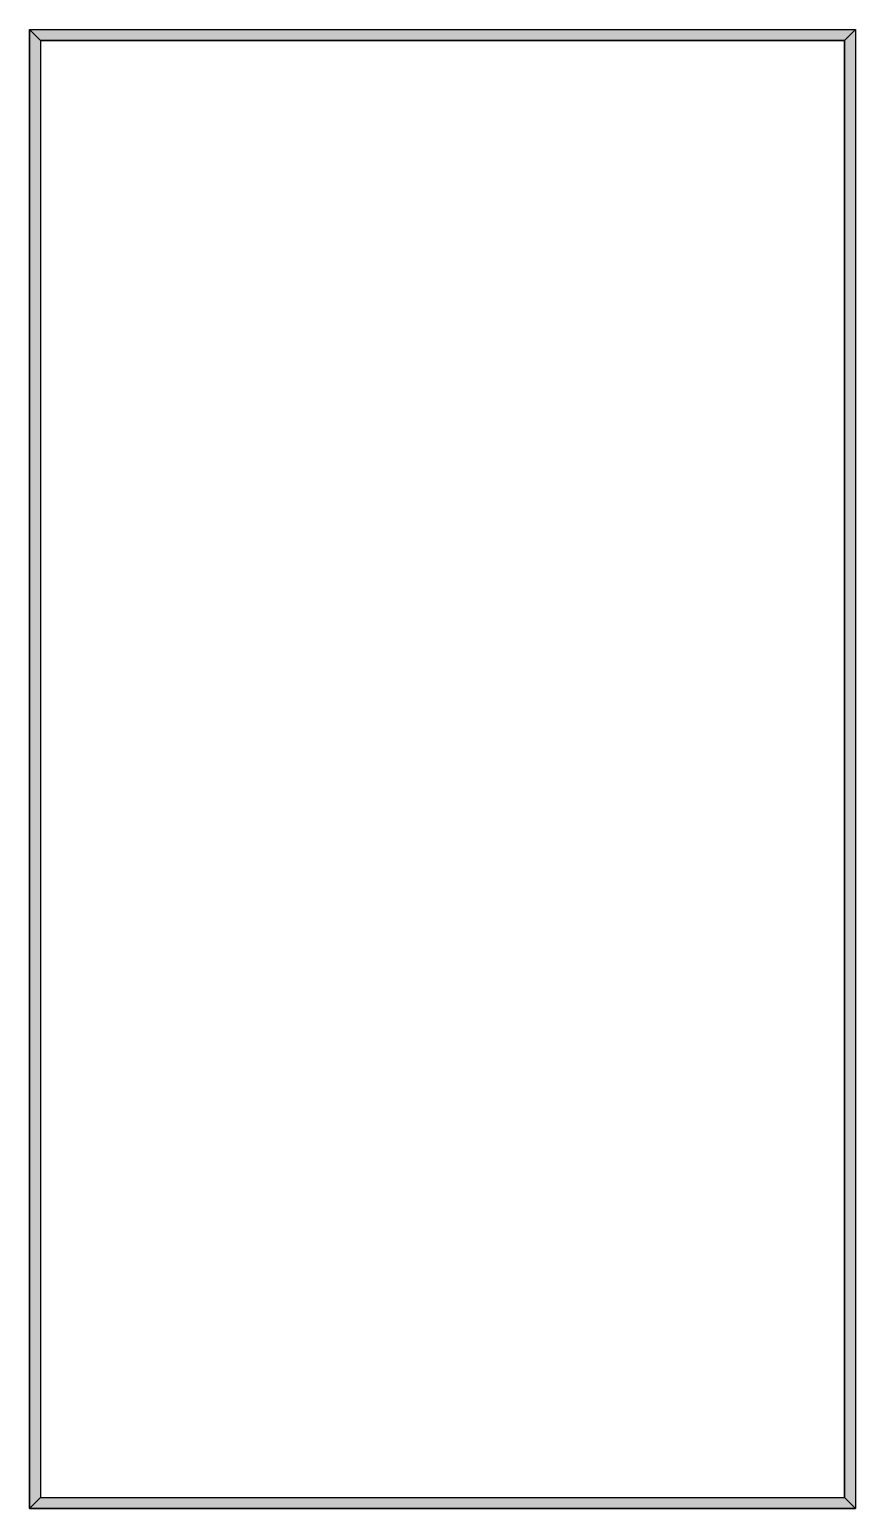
# Model space of a CAD drawing. Extents: x 0 to 25.4, y 0 to 45.4.
import ezdxf

# ---------------------------------------------------------------- set-up
doc = ezdxf.new("R2010")
doc.units = 0
doc.header["$MEASUREMENT"] = 0
doc.layers.add('BUILDING_ENVELOPE', color=7, linetype='CONTINUOUS')

msp = doc.modelspace()

# ---------------------------------------------------------------- hatches: boundary and pattern name
at = {"layer": 'BUILDING_ENVELOPE'}
for points in [[(0.357, 45.024), (0.357, 0.357), (0.024, 0.024), (0.024, 45.357)], [(0.024, 45.357), (25.357, 45.357), (25.024, 45.024), (0.357, 45.024)], [(25.357, 45.357), (25.357, 0.024), (25.024, 0.357), (25.024, 45.024)], [(0.357, 0.357), (25.024, 0.357), (25.357, 0.024), (0.024, 0.024)]]:
    msp.add_hatch(color=7, dxfattribs=at).paths.add_polyline_path(points)

# ---------------------------------------------------------------- linework, layer by layer
at = {"layer": 'BUILDING_ENVELOPE', "color": 7, "linetype": 'CONTINUOUS'}
for p, q in [((0.024, 45.357), (0.024, 0.024)), ((0.024, 45.357), (25.357, 45.357)), ((25.357, 45.357), (25.357, 0.024)), ((0.357, 45.024), (0.357, 0.357)), ((0.357, 45.024), (25.024, 45.024)), ((25.024, 45.024), (25.024, 0.357)), ((0.024, 0.024), (25.357, 0.024)), ((0.357, 0.357), (25.024, 0.357))]:
    msp.add_line(p, q, dxfattribs=at)
for points in [[(0.357, 45.024), (0.357, 0.357), (0.024, 0.024), (0.024, 45.357)], [(0.024, 45.357), (25.357, 45.357), (25.024, 45.024), (0.357, 45.024)], [(25.357, 45.357), (25.357, 0.024), (25.024, 0.357), (25.024, 45.024)], [(0.357, 0.357), (25.024, 0.357), (25.357, 0.024), (0.024, 0.024)]]:
    msp.add_lwpolyline(points, close=True, dxfattribs=at)

doc.saveas('drawing.dxf')
